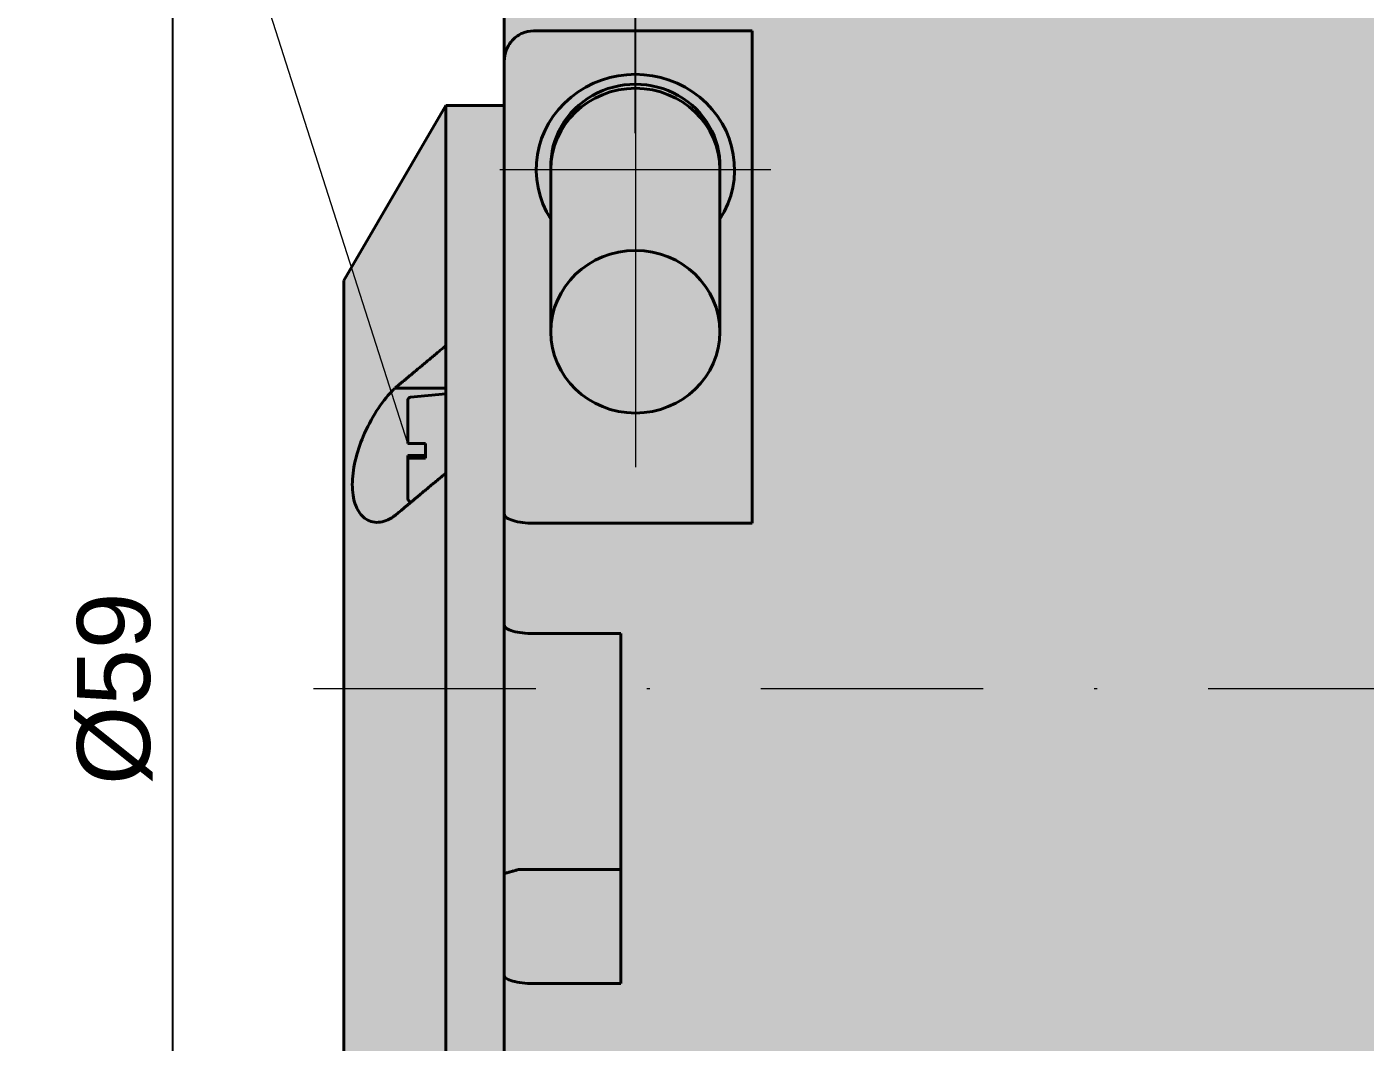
# Model space of a CAD drawing. Header units: millimetres. Extents: x -87 to 211, y 475 to 609.
# Drawn here: x 4.09 to 49.99, y 538.82 to 573.63 of the extents above; entities that cross this region are included whole.
import ezdxf

# ---------------------------------------------------------------- set-up
doc = ezdxf.new("R2010")
doc.units = ezdxf.units.MM
doc.linetypes.add('ACAD_ISO04W100', pattern=[30, 24, -3, 0, -3])
doc.linetypes.add('DASHDOTX2', pattern=[50.8, 25.4, -12.7, 0, -12.7])
for name, color, linetype, lineweight in [('asys', 7, 'ACAD_ISO04W100', 20), ('konturas', 7, 'Continuous', 40), ('matmenys', 7, 'Continuous', 20)]:
    doc.layers.add(name, color=color, linetype=linetype, lineweight=lineweight)
doc.styles.get("Standard").update_dxf_attribs({"font": 'arial.ttf', "height": 2.5})
doc.dimstyles.new('ISO-25', dxfattribs={"dimtxt": 3.5, "dimasz": 4, "dimexe": 1.25, "dimexo": 0, "dimtad": 1, "dimlfac": 0.25, "dimdsep": 46, "dimtxsty": 'Standard', "dimcen": 2.5, "dimadec": 0, "dimazin": 0, "dimtfac": 1, "dimtmove": 0, "dimatfit": 2, "dimfxl": 1.25, "dimarcsym": 0})

# ---------------------------------------------------------------- blocks, each defined once
blk = doc.blocks.new('*D153')
at = {"layer": 'Defpoints', "color": 0, "transparency": 16777216}
for p in [(21.46172257788345, 580.4378764906636), (9.083637341238461, 521.43787649066), (21.46172257788344, 521.43787649066)]:
    blk.add_point(p, dxfattribs=at)
at = {"layer": 'matmenys', "color": 0, "lineweight": -2, "transparency": 16777216}
for p, q in [((21.46172257788345, 580.4378764906636), (7.833637341238474, 580.4378764906636)), ((9.083637341238473, 577.9378764906636), (9.083637341238461, 523.93787649066)), ((21.46172257788344, 521.43787649066), (7.833637341238461, 521.43787649066))]:
    blk.add_line(p, q, dxfattribs=at)
at = {"layer": 'matmenys', "color": 0, "transparency": 16777216}
for points in [[(8.666970674571807, 577.9378764906636), (9.50030400790514, 577.9378764906636), (9.083637341238475, 580.4378764906636)], [(8.666970674571795, 523.93787649066), (9.500304007905127, 523.93787649066), (9.083637341238461, 521.43787649066)]]:
    blk.add_solid(points, dxfattribs=at)
at = {"layer": 'matmenys', "color": 0, "transparency": 16777216, "insert": (7.112286727322964, 550.9378764906618), "char_height": 2.5, "attachment_point": 5, "rotation": 90}
blk.add_mtext('%%C59', dxfattribs=at)
blk = doc.blocks.new('*D154')
at = {"layer": 'Defpoints', "color": 0, "transparency": 16777216}
for p in [(20.46172257788344, 584.2084827657548), (20.46172257788344, 579.4378764906643), (24.96172257787924, 569.985258265397)]:
    blk.add_point(p, dxfattribs=at)
at = {"layer": 'matmenys', "color": 0, "lineweight": -2, "transparency": 16777216}
for p, q in [((20.46172257788344, 579.4378764906643), (20.46172257788344, 585.4584827657548)), ((24.96172257787924, 569.985258265397), (24.96172257787924, 585.4584827657548)), ((17.96172257788344, 584.2084827657548), (9.540849453736099, 584.2084827657548)), ((24.96172257787924, 584.2084827657548), (20.46172257788344, 584.2084827657548)), ((27.46172257787924, 584.2084827657548), (29.96172257787924, 584.2084827657548))]:
    blk.add_line(p, q, dxfattribs=at)
at = {"layer": 'matmenys', "color": 0, "transparency": 16777216}
for points in [[(17.96172257788344, 584.6251494324214), (17.96172257788344, 583.7918160990881), (20.46172257788344, 584.2084827657548)], [(27.46172257787924, 584.6251494324214), (27.46172257787924, 583.7918160990881), (24.96172257787924, 584.2084827657548)]]:
    blk.add_solid(points, dxfattribs=at)
at = {"layer": 'matmenys', "color": 0, "transparency": 16777216, "insert": (12.50128601580977, 586.1047992732582), "char_height": 2.5, "attachment_point": 5}
blk.add_mtext('4.5', dxfattribs=at)

msp = doc.modelspace()

# ---------------------------------------------------------------- hatches: boundary and pattern name
at = {"layer": 'matmenys', "true_color": 0xd9dada}
h = msp.add_hatch(color=254, dxfattribs=at)
h.dxf.hatch_style = 1
edge = h.paths.add_edge_path()
edge.add_line((64.71172257788209, 580.4378764906626), (63.8117225778859, 580.4378764906626))
edge.add_spline(control_points=[(63.81172257780519, 580.4378764906572), (63.81172020107288, 580.4378763264986), (63.75663644476384, 580.4340717503708), (63.63524546889892, 580.4266354837039), (63.62374061590736, 580.4259369760152), (63.61172257788208, 580.4252147604491)], knot_values=[0.9337970345819513, 0.9337970345819513, 0.9337970345819513, 0.9337970345819513, 1.01191355190734, 1.01191355190734, 1.019666697663614, 1.019666697663614, 1.019666697663614, 1.019666697663614], degree=3, periodic=0)
edge.add_line((63.61172257788215, 580.4252147604491), (63.61172257788215, 580.4252131881535))
edge.add_line((63.61172257788215, 580.4252131881535), (63.55553545557295, 580.4218327231804))
edge.add_spline(control_points=[(63.53221437664234, 580.4205380773967), (63.43381144811655, 580.4148727800365), (63.31313313361685, 580.4083736321111), (62.99360880870168, 580.3934823189945), (62.75835012513679, 580.3843052649408), (62.24659357800095, 580.3714503978913), (61.9701037630079, 580.3679432419515), (61.71172257788157, 580.3679432419515), (61.45334139275525, 580.3679432419515), (61.17685157776225, 580.3714503978914), (60.66509503062653, 580.384305264941), (60.42983634706172, 580.3934823189946), (60.07213626496176, 580.4101527991712), (59.9207944251304, 580.4186601642887), (59.81172257788221, 580.4252147604493)], knot_values=[1.035449217223696, 1.035449217223696, 1.035449217223696, 1.035449217223696, 1.090031754575903, 1.090031754575903, 1.167546110113803, 1.167546110113803, 1.245060465651703, 1.245060465651703, 1.245060465651703, 1.322574821189602, 1.322574821189602, 1.400089176727503, 1.400089176727503, 1.470454233639692, 1.470454233639692, 1.470454233639692, 1.470454233639692], degree=3, periodic=0)
edge.add_spline(control_points=[(59.81172257788221, 580.4252147604493), (59.79970453985679, 580.4259369760154), (59.7881996868651, 580.426635483704), (59.6668063284888, 580.4340718963207), (59.61172257788218, 580.4378764906627), (59.61172257788223, 580.4378764906627)], knot_values=[1.470454233639692, 1.470454233639692, 1.470454233639692, 1.470454233639692, 1.478207379396065, 1.478207379396065, 1.556325582064628, 1.556325582064628, 1.556325582064628, 1.556325582064628], degree=3, periodic=0)
edge.add_line((59.60863050358618, 580.4378764906627), (21.46172257788347, 580.4378764906636))
edge.add_arc((21.46172257788346, 579.4378764906635), 1.000000000000085, 89.99999999999919, 179.9999999999544)
edge.add_line((20.46172257788337, 579.4378764906643), (20.46172257787786, 572.4923731662714))
edge.add_spline(control_points=[(20.46172257787781, 572.4340426324864), (20.46172257787779, 572.5685842104367), (20.49226310612531, 572.7273463343886), (20.59194867932055, 572.9715722323386), (20.67634697635103, 573.1017313301633), (20.85402569220156, 573.2821453164768), (20.97653090754848, 573.3663166982833), (21.20134914862183, 573.4605570296023), (21.34194509368919, 573.4892455769036), (21.46172257787769, 573.4892455769036)], knot_values=[0.4676334190874881, 0.4676334190874881, 0.4676334190874881, 0.4676334190874881, 0.5096518165629713, 0.5096518165629713, 0.5495603561218962, 0.5495603561218962, 0.5872147073122241, 0.5872147073122241, 0.6231479525687809, 0.6231479525687809, 0.6231479525687809, 0.6231479525687809], degree=3, periodic=0)
edge.add_line((21.46172257787968, 573.4892455769036), (28.96172257787748, 573.4892455769034))
edge.add_line((28.96172257787748, 573.4892455769034), (28.96172257787427, 556.614830807413))
edge.add_line((28.96172257787427, 556.614830807413), (21.4617225778743, 556.6148308074132))
edge.add_spline(control_points=[(21.46172257787447, 556.6148308074132), (21.34302965312648, 556.6148308074132), (21.20382613440211, 556.6232119534283), (20.97997342313256, 556.6507878607636), (20.85769654536948, 556.67559873439), (20.67907499525123, 556.7289606843555), (20.59406213534467, 556.7677081629739), (20.49276209505679, 556.840727219647), (20.46172257787481, 556.8884814921453), (20.46172257787484, 556.9289210259938)], knot_values=[0.6331976027834232, 0.6331976027834232, 0.6331976027834232, 0.6331976027834232, 0.6688054802078245, 0.6688054802078245, 0.7066527569242096, 0.7066527569242096, 0.7474712279897028, 0.7474712279897028, 0.791116125602576, 0.791116125602576, 0.791116125602576, 0.791116125602576], degree=3, periodic=0)
edge.add_line((20.46172257787484, 556.890571302848), (20.46172257787462, 553.1253832084374))
edge.add_spline(control_points=[(20.46172257787461, 553.1253832084375), (20.46172257787457, 553.0880227939134), (20.49172343128696, 553.0439727137224), (20.58968038301241, 552.9757620048854), (20.6733997860694, 552.9392458763203), (20.85005426097634, 552.8882681764574), (20.97278710379713, 552.8644000953473), (21.19865417462046, 552.8374606454472), (21.3407641460215, 552.8292461888102), (21.46172257787424, 552.8292461888102)], knot_values=[0.4596811301961716, 0.4596811301961716, 0.4596811301961716, 0.4596811301961716, 0.5000028478695107, 0.5000028478695107, 0.5389471888096641, 0.5389471888096641, 0.5763941518650039, 0.5763941518650039, 0.6126816814208345, 0.6126816814208345, 0.6126816814208345, 0.6126816814208345], degree=3, periodic=0)
edge.add_line((21.46172257786814, 552.8292461888102), (24.46172257787419, 552.8292461888101))
edge.add_line((24.46172257787419, 552.8292461888101), (24.46172257787423, 550.9378764906614))
edge.add_line((24.46172257787423, 550.9378764906614), (59.61172257787297, 550.9378764906609))
edge.add_spline(control_points=[(59.61172257787302, 550.937876490662), (59.61172257787302, 551.1982704995572), (59.66680632847974, 551.4748438373921), (59.88767233666999, 551.9801418909464), (60.05338246530201, 552.2089037401681), (60.42983634705303, 552.5654179300318), (60.66509503061789, 552.7177638451353), (61.17685157775367, 552.9190108359076), (61.45334139274669, 552.9679432419508), (61.97010376299934, 552.9679432419508), (62.24659357799237, 552.9190108359074), (62.75835012512812, 552.7177638451353), (62.99360880869298, 552.5654179300318), (63.37006269044397, 552.2089037401681), (63.53577281907599, 551.9801418909464), (63.75663882726619, 551.474843837392), (63.8117225778729, 551.1982704995571), (63.8117225778729, 550.9378764906619)], knot_values=[0.3112651164129259, 0.3112651164129259, 0.3112651164129259, 0.3112651164129259, 0.3893833190814888, 0.3893833190814888, 0.4675015217500517, 0.4675015217500517, 0.5450158772879518, 0.5450158772879518, 0.6225302328258517, 0.6225302328258517, 0.7000445883637518, 0.7000445883637518, 0.7775589439016518, 0.7775589439016518, 0.8556771465702147, 0.8556771465702147, 0.9337953492387776, 0.9337953492387776, 0.9337953492387776, 0.9337953492387776], degree=3, periodic=0)
edge.add_line((63.81172257787296, 550.9378764906609), (64.71172257788156, 550.9378764906608))
edge.add_line((64.71172257788156, 550.9378764906608), (64.71172257788209, 580.4378764906626))
h = msp.add_hatch(color=254, dxfattribs=at)
h.dxf.hatch_style = 1
edge = h.paths.add_edge_path()
edge.add_line((28.96172257787748, 573.4892455769034), (21.46172257787968, 573.4892455769036))
edge.add_spline(control_points=[(21.46172257787769, 573.4892455769036), (21.34194509368919, 573.4892455769036), (21.20134914862183, 573.4605570296023), (20.97653090754848, 573.3663166982833), (20.85402569220156, 573.2821453164768), (20.67634697635103, 573.1017313301633), (20.59194867932055, 572.9715722323386), (20.49226310612531, 572.7273463343886), (20.46172257787779, 572.5685842104367), (20.46172257787781, 572.4340426324864)], knot_values=[0.467633419087488, 0.467633419087488, 0.467633419087488, 0.467633419087488, 0.5035666643440447, 0.5035666643440447, 0.5412210155343726, 0.5412210155343726, 0.5811295550932976, 0.5811295550932976, 0.6231479525687809, 0.6231479525687809, 0.6231479525687809, 0.6231479525687809], degree=3, periodic=0)
edge.add_line((20.46172257787779, 572.434042632486), (20.46172257787805, 568.7352582653971))
edge.add_line((20.46172257787805, 568.7352582653971), (21.56172257787803, 568.7352582653971))
edge.add_ellipse((24.96172257787792, 568.7352582653971), major_axis=(3.399999999999892, -3.733680031814401e-12), ratio=0.9605904986891489, start_angle=360.0000000000635, end_angle=540.0000000000655, ccw=False)
edge.add_line((28.36172257787781, 568.735258265397), (28.96172257787658, 568.735258265397))
edge.add_line((28.96172257787658, 568.735258265397), (28.96172257787748, 573.4892455769034))
edge = h.paths.add_edge_path()
edge.add_ellipse((24.9617225778721, 563.1759096046878), major_axis=(-2.900000000000205, 5.458990938813873e-14), ratio=0.9605904986890508, start_angle=0, end_angle=89.99999999994282, ccw=False)
edge.add_line((22.06172257787189, 563.1759096046878), (22.06172257787593, 567.0303792566613))
edge.add_ellipse((24.96172257787792, 568.7352582653971), major_axis=(3.399999999999892, -3.733680031814401e-12), ratio=0.9605904986891489, start_angle=540.0000000000655, end_angle=571.466976293365, ccw=False)
edge.add_line((21.56172257787803, 568.7352582653971), (20.46172257787805, 568.7352582653971))
edge.add_line((20.46172257787805, 568.7352582653971), (20.46172257787828, 565.3731915199852))
edge.add_line((20.46172257787828, 565.3731915199852), (20.46172257787717, 559.1804018613624))
edge.add_line((20.46172257787717, 559.1804018613624), (20.46172257787484, 556.9289210259938))
edge.add_spline(control_points=[(20.46172257787484, 556.9289210259938), (20.46172257787481, 556.8884814921453), (20.49276209505679, 556.840727219647), (20.59406213534467, 556.7677081629739), (20.67907499525123, 556.7289606843555), (20.85769654536948, 556.67559873439), (20.97997342313256, 556.6507878607636), (21.20382613440211, 556.6232119534283), (21.34302965312648, 556.6148308074132), (21.46172257787447, 556.6148308074132)], knot_values=[0.6331976027834232, 0.6331976027834232, 0.6331976027834232, 0.6331976027834232, 0.6768425003962965, 0.6768425003962965, 0.7176609714617896, 0.7176609714617896, 0.7555082481781747, 0.7555082481781747, 0.791116125602576, 0.791116125602576, 0.791116125602576, 0.791116125602576], degree=3, periodic=0)
edge.add_line((21.46172257787465, 556.6148308074132), (28.96172257787427, 556.614830807413))
edge.add_line((28.96172257787427, 556.614830807413), (28.96172257787658, 568.735258265397))
edge.add_line((28.96172257787658, 568.735258265397), (28.36172257787781, 568.735258265397))
edge.add_ellipse((24.96172257787792, 568.7352582653971), major_axis=(3.399999999999892, -3.733680031814401e-12), ratio=0.9605904986891489, start_angle=328.5330237068431, end_angle=360.0000000000635, ccw=False)
edge.add_line((27.86172257787634, 567.0303792566544), (27.8617225778723, 563.1759096046851))
edge.add_ellipse((24.9617225778721, 563.1759096046878), major_axis=(-2.900000000000205, 5.458990938813873e-14), ratio=0.9605904986890508, start_angle=89.99999999994282, end_angle=179.999999999945, ccw=False)
at = {"layer": 'matmenys', "true_color": 0xebecec}
h = msp.add_hatch(color=7, dxfattribs=at)
h.dxf.hatch_style = 1
edge = h.paths.add_edge_path()
edge.add_ellipse((24.96172257787792, 568.7352582653971), major_axis=(3.399999999999892, -3.733680031814401e-12), ratio=0.9605904986891489, start_angle=360.0000000000635, end_angle=540.0000000000656)
edge.add_line((21.56172257787803, 568.7352582653971), (22.06172257787771, 568.7352582653971))
edge.add_ellipse((24.96172257787792, 568.735258265397), major_axis=(-2.900000000000205, 6.738754565470767e-14), ratio=0.9605904986890508, start_angle=358.57056198339023, end_angle=359.99999999998965, ccw=False)
edge.add_ellipse((24.96172257787792, 568.735258265397), major_axis=(-2.900000000000205, 6.738754565470767e-14), ratio=0.9605904986890508, start_angle=335.0474407333635, end_angle=358.5705619833902)
edge.add_ellipse((24.96172257787806, 568.8742419819148), major_axis=(-2.899999999999911, 3.186522226639178e-12), ratio=0.9605904986891486, start_angle=178.5705619899857, end_angle=361.42943801113006, ccw=False)
edge.add_ellipse((24.96172257787792, 568.735258265397), major_axis=(-2.900000000000205, 6.738754565470767e-14), ratio=0.9605904986890508, start_angle=179.9999999999897, end_angle=181.4294380164926, ccw=False)
edge.add_line((27.86172257787812, 568.735258265397), (28.36172257787781, 568.735258265397))
edge = h.paths.add_edge_path()
edge.add_ellipse((24.96172257787792, 568.7352582653971), major_axis=(3.399999999999892, -3.733680031814401e-12), ratio=0.9605904986891489, start_angle=328.5330237068432, end_angle=360.0000000000635)
edge.add_line((28.36172257787781, 568.735258265397), (27.86172257787813, 568.735258265397))
edge.add_line((27.86172257787813, 568.735258265397), (27.86172257787634, 567.0303792566546))
edge = h.paths.add_edge_path()
edge.add_line((22.06172257787772, 568.7352582653971), (21.56172257787803, 568.7352582653971))
edge.add_ellipse((24.96172257787792, 568.7352582653971), major_axis=(3.399999999999892, -3.733680031814401e-12), ratio=0.9605904986891489, start_angle=540.0000000000656, end_angle=571.466976293365)
edge.add_line((22.06172257787593, 567.0303792566611), (22.06172257787772, 568.7352582653971))
edge = h.paths.add_edge_path(flags=17)
edge.add_ellipse((24.96172257787806, 568.8742419819148), major_axis=(-2.899999999999911, 3.186522226639178e-12), ratio=0.9605904986891486, start_angle=178.5705619899857, end_angle=361.42943801113006, ccw=False)
edge.add_spline(control_points=[(22.2983372775503, 569.9763599941155), (22.30934089588396, 569.9541186119384), (22.32070624660582, 569.9321503563078), (22.33241610924918, 569.9104603591097)], knot_values=[0.5811425168813911, 0.5811425168813911, 0.5811425168813911, 0.5811425168813911, 0.589408695356567, 0.589408695356567, 0.589408695356567, 0.589408695356567], degree=3, periodic=0)
edge.add_ellipse((24.96172257787792, 568.735258265397), major_axis=(-2.900000000000205, 6.738754565470767e-14), ratio=0.9605904986890508, start_angle=204.952559266528, end_angle=335.0474407333636, ccw=False)
edge.add_spline(control_points=[(27.59102904650904, 569.910460359105), (27.60273890915335, 569.9321503563044), (27.61410425987606, 569.9541186119367), (27.62510787821054, 569.9763599941153)], knot_values=[1.270682495678179, 1.270682495678179, 1.270682495678179, 1.270682495678179, 1.278948674153984, 1.278948674153984, 1.278948674153984, 1.278948674153984], degree=3, periodic=0)
h = msp.add_hatch(color=7, dxfattribs=at)
h.dxf.hatch_style = 1
edge = h.paths.add_edge_path()
edge.add_line((24.96172257787793, 568.7352582653971), (22.06172257787772, 568.7352582653971))
edge.add_line((22.06172257787772, 568.7352582653971), (22.06172257787189, 563.1759096046906))
edge.add_ellipse((24.9617225778721, 563.1759096046878), major_axis=(-2.900000000000205, 5.458990938813873e-14), ratio=0.9605904986890508, start_angle=269.9999999999434, end_angle=359.999999999945, ccw=False)
edge.add_line((24.96172257787501, 565.9616220508863), (24.96172257787793, 568.7352582653971))
edge = h.paths.add_edge_path()
edge.add_line((27.86172257787813, 568.735258265397), (24.96172257787793, 568.7352582653971))
edge.add_line((24.96172257787793, 568.7352582653971), (24.96172257787501, 565.9616220508863))
edge.add_ellipse((24.9617225778721, 563.1759096046878), major_axis=(-2.900000000000205, 5.458990938813873e-14), ratio=0.9605904986890508, start_angle=179.999999999945, end_angle=269.9999999999434, ccw=False)
edge.add_line((27.86172257787252, 563.3847187933275), (27.86172257787813, 568.735258265397))
edge = h.paths.add_edge_path()
edge.add_ellipse((24.96172257787792, 568.735258265397), major_axis=(-2.900000000000205, 6.738754565470767e-14), ratio=0.9605904986890508, start_angle=204.952559266528, end_angle=335.0474407333635)
edge.add_ellipse((24.96172257787792, 568.735258265397), major_axis=(-2.900000000000205, 6.738754565470767e-14), ratio=0.9605904986890508, start_angle=335.0474407333635, end_angle=358.5705619833902)
edge.add_ellipse((24.96172257787792, 568.735258265397), major_axis=(-2.900000000000205, 6.738754565470767e-14), ratio=0.9605904986890508, start_angle=358.5705619833902, end_angle=359.9999999999897)
edge.add_line((22.06172257787771, 568.7352582653971), (24.96172257787793, 568.7352582653971))
edge.add_line((24.96172257787793, 568.7352582653971), (27.86172257787812, 568.735258265397))
edge.add_ellipse((24.96172257787792, 568.735258265397), major_axis=(-2.900000000000205, 6.738754565470767e-14), ratio=0.9605904986890508, start_angle=179.9999999999897, end_angle=181.4294380164927)
edge.add_ellipse((24.96172257787792, 568.735258265397), major_axis=(-2.900000000000205, 6.738754565470767e-14), ratio=0.9605904986890508, start_angle=181.4294380164927, end_angle=204.952559266528)
edge = h.paths.add_edge_path()
edge.add_ellipse((24.9617225778721, 563.1759096046878), major_axis=(-2.900000000000205, 5.458990938813873e-14), ratio=0.9605904986890508, start_angle=269.9999999999434, end_angle=359.999999999945)
edge.add_ellipse((24.9617225778721, 563.1759096046878), major_axis=(-2.900000000000205, 5.458990938813873e-14), ratio=0.9605904986890508, start_angle=0, end_angle=89.99999999994284)
edge.add_line((24.96172257786915, 560.3901971584894), (24.96172257787501, 565.9616220508863))
edge = h.paths.add_edge_path()
edge.add_ellipse((24.9617225778721, 563.1759096046878), major_axis=(-2.900000000000205, 5.458990938813873e-14), ratio=0.9605904986890508, start_angle=179.999999999945, end_angle=269.9999999999434)
edge.add_line((24.96172257787501, 565.9616220508863), (24.96172257786915, 560.3901971584894))
edge.add_ellipse((24.9617225778721, 563.1759096046878), major_axis=(-2.900000000000205, 5.458990938813873e-14), ratio=0.9605904986890508, start_angle=89.99999999994284, end_angle=179.999999999945)
at = {"layer": 'matmenys', "true_color": 0xd9dada}
h = msp.add_hatch(color=254, dxfattribs=at)
h.dxf.hatch_style = 1
h.paths.add_polyline_path([(20.46172257787489, 541.1141542129907), (20.46172257787737, 543.4852134173829), (20.46172257787717, 550.9378764906616), (18.46172257787897, 550.9378764906616), (18.46172257788261, 530.9378764906633), (20.46172257787901, 530.9378764906633)])
h.paths.add_polyline_path([(18.46172257787897, 550.9378764906616), (14.96172257788302, 550.9378764906617), (14.96172257788277, 536.9378764906629), (18.46172257788261, 530.9378764906633)])
edge = h.paths.add_edge_path()
edge.add_spline(control_points=[(18.46172257787762, 558.3327636424332), (17.83913817494006, 557.8135471471551), (17.28063381387177, 557.3468941463369)], knot_values=[0, 0, 0, 0.2087268948235429, 0.2087268948235429, 0.2087268948235429], weights=[1, 1.004861607890034, 1.006825945172686], degree=2, periodic=0)
edge.add_spline(control_points=[(17.28063381387177, 557.3468941463369), (17.09912436862083, 557.1952356576884), (16.92391320115316, 557.0487366089391)], knot_values=[0.2087268948235429, 0.2087268948235429, 0.2087268948235429, 0.276737276962176, 0.276737276962176, 0.276737276962176], weights=[1.006825945172686, 1.007465993640591, 1.007798444704288], degree=2, periodic=0)
edge.add_spline(control_points=[(16.92391320115316, 557.0487366089391), (16.81625027011737, 556.9455705532392), (16.70803690548991, 556.8626633552062), (16.43595445493315, 556.7000452154092), (16.25446577698604, 556.6409204332729), (15.91366106242212, 556.6463940908066), (15.7544912827054, 556.7110539843308), (15.52028809756287, 556.924327428916), (15.42177881659052, 557.0719556577001), (15.28803609716746, 557.4551413655813), (15.25338924454603, 557.6911322216769), (15.25338924454611, 558.1825553224693), (15.28803609716763, 558.4671791981962), (15.42177881659087, 559.041416129635), (15.52028809756331, 559.3310909013126), (15.75449128270597, 559.8895704945066), (15.91366106242276, 560.1932586547537), (16.25446577698676, 560.7270417461685), (16.43595445493392, 560.957236149386), (16.60390608167938, 561.1317808503803)], knot_values=[-0.798656512976379, -0.798656512976379, -0.798656512976379, -0.798656512976379, -0.7366580142317494, -0.7366580142317494, -0.6366612184817895, -0.6366612184817895, -0.5366644227318296, -0.5366644227318296, -0.4524967149238521, -0.4524967149238521, -0.3683290071158747, -0.3683290071158747, -0.2841612993078972, -0.2841612993078972, -0.1999935914999198, -0.1999935914999198, -0.0999967957499599, -0.0999967957499599, 0, 0, 0, 0], degree=3, periodic=0)
edge.add_spline(control_points=[(16.60390608167938, 561.1317808503803), (16.63943385748908, 561.1687032971936), (16.67543415678301, 561.2043436637197), (16.71172257787912, 561.2383879287971)], knot_values=[0, 0, 0, 0, 0.02115289866455191, 0.02115289866455191, 0.02115289866455191, 0.02115289866455191], degree=3, periodic=0)
edge.add_spline(control_points=[(16.71172257787912, 561.2383879287971), (17.51445520706758, 561.9098813291012), (18.46172257787842, 562.6998735647612)], knot_values=[0.3820987599205281, 0.3820987599205281, 0.3820987599205281, 0.7004857027515154, 0.7004857027515154, 0.7004857027515154], weights=[1.008090271812973, 1.007415778760365, 1], degree=2, periodic=0)
edge.add_line((18.46172257787842, 562.6998735647612), (18.46172257788332, 570.9378764906604))
edge.add_line((18.46172257788332, 570.9378764906604), (14.96172257788326, 564.937876490661))
edge.add_line((14.96172257788326, 564.937876490661), (14.96172257788302, 550.9378764906617))
edge.add_line((14.96172257788302, 550.9378764906617), (18.46172257787897, 550.9378764906616))
edge.add_line((18.46172257787897, 550.9378764906616), (18.46172257787762, 558.3327636424332))
h.paths.add_polyline_path([(20.46172257787484, 556.9289210259938), (20.46172257787714, 559.1804018613625), (20.46172257787828, 565.3731915199852), (20.4617225778779, 570.9378764906603), (18.46172257788332, 570.9378764906604), (18.46172257787842, 562.6998735647612), (18.46172257787762, 558.3327636424332), (18.46172257787897, 550.9378764906616), (20.46172257787716, 550.9378764906616), (20.46172257787711, 553.1253832084363)])
h = msp.add_hatch(color=254, dxfattribs=at)
h.dxf.hatch_style = 1
edge = h.paths.add_edge_path()
edge.add_spline(control_points=[(17.16172257787895, 558.9367418664336), (17.16172257787895, 558.9370628928615), (17.16461473957871, 558.9374408786263), (17.17406967451913, 558.9380330604749), (17.18228068761994, 558.9383525412541), (17.19973269398297, 558.9388058496019), (17.21205984022154, 558.939019920319), (17.2322843816761, 558.9392371726059), (17.24292267096382, 558.9393071914262), (17.25300700360421, 558.9393301003821)], knot_values=[0.04467984219837343, 0.04467984219837343, 0.04467984219837343, 0.04467984219837343, 0.04842536832715774, 0.04842536832715774, 0.05214861238392689, 0.05214861238392689, 0.05586741393608479, 0.05586741393608479, 0.05872416422901791, 0.05872416422901791, 0.05872416422901791, 0.05872416422901791], degree=3, periodic=0)
edge.add_line((17.25300700360421, 558.9393301003821), (17.76172257787791, 558.9404854918187))
edge.add_line((17.76172257787791, 558.9404854918187), (17.76172257787788, 559.3466390459173))
edge.add_line((17.76172257787788, 559.3466390459173), (17.25300700360314, 559.3477944373539))
edge.add_spline(control_points=[(17.25300700360314, 559.3477944373539), (17.24292267096277, 559.3478173463097), (17.23228438167504, 559.3478873651301), (17.21205984022049, 559.348104617417), (17.19973269398191, 559.3483186881342), (17.18228068761888, 559.3487719964819), (17.17406967451809, 559.349091477261), (17.1646147395777, 559.3496836591098), (17.16172257787792, 559.3500616448745), (17.16172257787792, 559.3503826713023)], knot_values=[0.04467984219837343, 0.04467984219837343, 0.04467984219837343, 0.04467984219837343, 0.04753659249130655, 0.04753659249130655, 0.05125539404346446, 0.05125539404346446, 0.0549786381002336, 0.0549786381002336, 0.05872416422901792, 0.05872416422901792, 0.05872416422901792, 0.05872416422901792], degree=3, periodic=0)
edge.add_line((17.16172257787795, 559.3498641958511), (17.1617225778784, 560.8381938888825))
edge.add_arc((17.26172257787843, 560.8381938888825), 0.1000000000000288, 95.00000000000199, 180, ccw=False)
edge.add_line((17.25300700360366, 560.9378133586918), (18.46172257787812, 561.0435622688681))
edge.add_line((18.46172257787812, 561.0435622688681), (18.46172257787815, 561.238387928797))
edge.add_line((18.46172257787815, 561.238387928797), (16.71172257787912, 561.2383879287971))
edge.add_spline(control_points=[(16.71172257787912, 561.2383879287971), (16.67543415678301, 561.2043436637197), (16.63943385748908, 561.1687032971936), (16.60390608167938, 561.1317808503803)], knot_values=[0, 0, 0, 0, 0.02115289866455191, 0.02115289866455191, 0.02115289866455191, 0.02115289866455191], degree=3, periodic=0)
edge.add_spline(control_points=[(16.60390608167938, 561.1317808503803), (16.43595445493392, 560.957236149386), (16.25446577698676, 560.7270417461685), (15.91366106242276, 560.1932586547537), (15.75449128270597, 559.8895704945066), (15.52028809756331, 559.3310909013126), (15.42177881659087, 559.041416129635), (15.28803609716763, 558.4671791981962), (15.25338924454611, 558.1825553224693), (15.25338924454603, 557.6911322216769), (15.28803609716746, 557.4551413655813), (15.42177881659052, 557.0719556577001), (15.52028809756287, 556.924327428916), (15.7544912827054, 556.7110539843308), (15.91366106242212, 556.6463940908066), (16.25446577698604, 556.6409204332729), (16.43595445493315, 556.7000452154092), (16.70803690548991, 556.8626633552062), (16.81625027011737, 556.9455705532392), (16.92391320115316, 557.0487366089391)], knot_values=[-0.798656512976379, -0.798656512976379, -0.798656512976379, -0.798656512976379, -0.6986597172264191, -0.6986597172264191, -0.5986629214764592, -0.5986629214764592, -0.5144952136684817, -0.5144952136684817, -0.4303275058605043, -0.4303275058605043, -0.3461597980525268, -0.3461597980525268, -0.2619920902445494, -0.2619920902445494, -0.1619952944945895, -0.1619952944945895, -0.06199849874462959, -0.06199849874462959, 0, 0, 0, 0], degree=3, periodic=0)
edge.add_spline(control_points=[(16.92391320115316, 557.0487366089391), (17.09912436862083, 557.1952356576884), (17.28063381387177, 557.3468941463369)], knot_values=[0.2087268948235429, 0.2087268948235429, 0.2087268948235429, 0.276737276962176, 0.276737276962176, 0.276737276962176], weights=[1.007798444704288, 1.007465993640591, 1.006825945172686], degree=2, periodic=0)
edge.add_line((17.28063381387128, 557.3468941463365), (17.25300700360409, 557.3493111790442))
edge.add_arc((17.2617225778785, 557.4489306488534), 0.1000000000000288, 180.0000000000651, 265.00000000020475, ccw=False)
edge.add_line((17.16172257787847, 557.4489306488533), (17.16172257787797, 558.8505479855289))
edge.add_line((17.16172257787797, 558.8505479855289), (17.16172257787895, 558.937260341885))
edge = h.paths.add_edge_path()
edge.add_spline(control_points=[(18.46172257787842, 562.6998735647612), (17.51445520706758, 561.9098813291012), (16.71172257787912, 561.2383879287971)], knot_values=[0.3820987599205281, 0.3820987599205281, 0.3820987599205281, 0.7004857027515154, 0.7004857027515154, 0.7004857027515154], weights=[1, 1.007415778760365, 1.008090271812973], degree=2, periodic=0)
edge.add_line((16.71172257787912, 561.2383879287971), (18.46172257787815, 561.238387928797))
edge.add_line((18.46172257787815, 561.238387928797), (18.46172257787842, 562.6998735647612))
edge = h.paths.add_edge_path(flags=17)
edge.add_line((18.46172257787812, 561.0435622688681), (17.25300700360366, 560.9378133586918))
edge.add_arc((17.26172257787843, 560.8381938888825), 0.1000000000000288, 95.00000000000205, 180)
edge.add_line((17.1617225778784, 560.8381938888825), (17.16172257787795, 559.3503826713023))
edge.add_spline(control_points=[(17.16172257787792, 559.3503826713023), (17.16172257787792, 559.3500616448745), (17.1646147395777, 559.3496836591098), (17.17406967451809, 559.349091477261), (17.18228068761888, 559.3487719964819), (17.19973269398191, 559.3483186881342), (17.21205984022049, 559.348104617417), (17.23228438167504, 559.3478873651301), (17.24292267096277, 559.3478173463097), (17.25300700360314, 559.3477944373539)], knot_values=[0.04467984219837342, 0.04467984219837342, 0.04467984219837342, 0.04467984219837342, 0.04842536832715773, 0.04842536832715773, 0.05214861238392688, 0.05214861238392688, 0.05586741393608478, 0.05586741393608478, 0.05872416422901791, 0.05872416422901791, 0.05872416422901791, 0.05872416422901791], degree=3, periodic=0)
edge.add_line((17.25300700360312, 559.3477944373539), (17.76172257787788, 559.3466390459173))
edge.add_line((17.76172257787788, 559.3466390459173), (17.76172257787791, 558.9404854918187))
edge.add_line((17.76172257787791, 558.9404854918187), (17.76172257787792, 558.8468043601439))
edge.add_line((17.76172257787792, 558.8468043601439), (17.25300700360316, 558.8479597515804))
edge.add_spline(control_points=[(17.25300700360316, 558.8479597515804), (17.24292267096277, 558.8479826605363), (17.23228438167506, 558.8480526793567), (17.2120598402205, 558.8482699316435), (17.19973269398193, 558.8484840023607), (17.1822806876189, 558.8489373107085), (17.17406967451811, 558.8492567914876), (17.16461473957771, 558.8498489733363), (17.16172257787795, 558.8502269591011), (17.16172257787795, 558.8505479855288)], knot_values=[0.0008433554608232946, 0.0008433554608232946, 0.0008433554608232946, 0.0008433554608232946, 0.00370010575375642, 0.00370010575375642, 0.007418907305914322, 0.007418907305914322, 0.01114215136268347, 0.01114215136268347, 0.01488767749146778, 0.01488767749146778, 0.01488767749146778, 0.01488767749146778], degree=3, periodic=0)
edge.add_line((17.16172257787797, 558.8500295100774), (17.16172257787847, 557.4489306488534))
edge.add_arc((17.2617225778785, 557.4489306488534), 0.1000000000000255, 180, 265.0000000000446)
edge.add_line((17.25300700360381, 557.3493111790442), (17.28063381387123, 557.3468941463365))
edge.add_spline(control_points=[(17.28063381387177, 557.3468941463369), (17.83913817494006, 557.8135471471551), (18.46172257787762, 558.3327636424332)], knot_values=[0, 0, 0, 0.2087268948235429, 0.2087268948235429, 0.2087268948235429], weights=[1.006825945172686, 1.004861607890034, 1], degree=2, periodic=0)
edge.add_line((18.46172257787762, 558.3327636424332), (18.46172257787812, 561.0435622688681))
h = msp.add_hatch(color=254, dxfattribs=at)
h.dxf.hatch_style = 1
edge = h.paths.add_edge_path()
edge.add_line((17.76172257787791, 558.9404854918187), (17.25300700360421, 558.9393301003821))
edge.add_spline(control_points=[(17.25300700360421, 558.9393301003821), (17.24292267096382, 558.9393071914262), (17.2322843816761, 558.9392371726059), (17.21205984022154, 558.939019920319), (17.19973269398297, 558.9388058496019), (17.18228068761994, 558.9383525412541), (17.17406967451913, 558.9380330604749), (17.16461473957871, 558.9374408786263), (17.16172257787895, 558.9370628928615), (17.16172257787895, 558.9367418664336)], knot_values=[0.04467984219837343, 0.04467984219837343, 0.04467984219837343, 0.04467984219837343, 0.04753659249130655, 0.04753659249130655, 0.05125539404346445, 0.05125539404346445, 0.0549786381002336, 0.0549786381002336, 0.05872416422901791, 0.05872416422901791, 0.05872416422901791, 0.05872416422901791], degree=3, periodic=0)
edge.add_line((17.16172257787895, 558.9367418664336), (17.16172257787797, 558.8505479855288))
edge.add_spline(control_points=[(17.16172257787795, 558.8505479855288), (17.16172257787795, 558.8502269591011), (17.16461473957771, 558.8498489733363), (17.17406967451811, 558.8492567914876), (17.1822806876189, 558.8489373107085), (17.19973269398193, 558.8484840023607), (17.2120598402205, 558.8482699316435), (17.23228438167506, 558.8480526793567), (17.24292267096277, 558.8479826605363), (17.25300700360316, 558.8479597515804)], knot_values=[0.0008433554608232932, 0.0008433554608232932, 0.0008433554608232932, 0.0008433554608232932, 0.004588881589607607, 0.004588881589607607, 0.008312125646376753, 0.008312125646376753, 0.01203092719853465, 0.01203092719853465, 0.01488767749146778, 0.01488767749146778, 0.01488767749146778, 0.01488767749146778], degree=3, periodic=0)
edge.add_line((17.25300700360316, 558.8479597515804), (17.76172257787792, 558.8468043601439))
edge.add_line((17.76172257787792, 558.8468043601439), (17.76172257787791, 558.9404854918187))
h = msp.add_hatch(color=254, dxfattribs=at)
h.dxf.hatch_style = 1
edge = h.paths.add_edge_path()
edge.add_line((24.46172257787439, 544.744217592002), (20.96172257787862, 544.7442175920021))
edge.add_spline(control_points=[(20.96172257787862, 544.7442175920021), (20.71575588503124, 544.6752704913696), (20.4617225778785, 544.604099290963)], knot_values=[0, 0, 0, 0.07099988591533596, 0.07099988591533596, 0.07099988591533596], weights=[1, 1.000128066485551, 1], degree=2, periodic=0)
edge.add_line((20.46172257787731, 544.6040992909626), (20.46172257787734, 543.4852134173833))
edge.add_line((20.46172257787734, 543.4852134173833), (20.46172257787489, 541.1141542129906))
edge.add_spline(control_points=[(20.46172257787487, 541.1141542129907), (20.46172257787484, 541.0797387832105), (20.49065626168263, 541.0392309612951), (20.5852429010944, 540.9756683255392), (20.66757592416225, 540.9413560245633), (20.8421889723943, 540.8927506246397), (20.96531287941971, 540.8698428200463), (21.19326959709016, 540.843561228719), (21.33840176361892, 540.83552317333), (21.46172257787457, 540.83552317333)], knot_values=[0.5931179601993444, 0.5931179601993444, 0.5931179601993444, 0.5931179601993444, 0.6302612644393669, 0.6302612644393669, 0.6673558742339507, 0.6673558742339507, 0.7043957227595455, 0.7043957227595455, 0.741391967036242, 0.741391967036242, 0.741391967036242, 0.741391967036242], degree=3, periodic=0)
edge.add_line((21.46172257787458, 540.83552317333), (24.46172257787448, 540.8355231733299))
edge.add_line((24.46172257787448, 540.8355231733299), (24.46172257787439, 544.744217592002))
edge = h.paths.add_edge_path()
edge.add_line((24.46172257787418, 552.8292461888101), (21.46172257786828, 552.8292461888102))
edge.add_spline(control_points=[(21.46172257787424, 552.8292461888102), (21.3407641460215, 552.8292461888102), (21.19865417462046, 552.8374606454472), (20.97278710379713, 552.8644000953473), (20.85005426097634, 552.8882681764574), (20.6733997860694, 552.9392458763203), (20.58968038301241, 552.9757620048854), (20.49172343128696, 553.0439727137224), (20.46172257787457, 553.0880227939134), (20.46172257787461, 553.1253832084375)], knot_values=[0.4596811301961716, 0.4596811301961716, 0.4596811301961716, 0.4596811301961716, 0.4959686597520022, 0.4959686597520022, 0.533415622807342, 0.533415622807342, 0.5723599637474954, 0.5723599637474954, 0.6126816814208345, 0.6126816814208345, 0.6126816814208345, 0.6126816814208345], degree=3, periodic=0)
edge.add_line((20.46172257787711, 553.0882115527834), (20.46172257787716, 550.9378764906616))
edge.add_line((20.46172257787716, 550.9378764906616), (24.46172257787423, 550.9378764906614))
edge.add_line((24.46172257787423, 550.9378764906614), (24.46172257787418, 552.8292461888101))
h = msp.add_hatch(color=254, dxfattribs=at)
h.dxf.hatch_style = 1
edge = h.paths.add_edge_path()
edge.add_line((64.71172257788156, 550.9378764906608), (63.81172257787285, 550.9378764906609))
edge.add_spline(control_points=[(63.8117225778729, 550.9378764906619), (63.8117225778729, 550.6774824817667), (63.75663882726619, 550.4009091439318), (63.53577281907596, 549.8956110903775), (63.37006269044394, 549.6668492411557), (62.99360880869293, 549.3103350512921), (62.75835012512806, 549.1579891361886), (62.24659357799231, 548.9567421454165), (61.97010376299926, 548.9078097393731), (61.71172257787296, 548.9078097393731)], knot_values=[0.9337953492387776, 0.9337953492387776, 0.9337953492387776, 0.9337953492387776, 1.011913551907341, 1.011913551907341, 1.090031754575904, 1.090031754575904, 1.167546110113804, 1.167546110113804, 1.245060465651703, 1.245060465651703, 1.245060465651703, 1.245060465651703], degree=3, periodic=0)
edge.add_spline(control_points=[(61.71172257787296, 548.9078097393731), (61.45334139274664, 548.9078097393731), (61.17685157775358, 548.9567421454165), (60.66509503061781, 549.1579891361886), (60.42983634705297, 549.3103350512921), (60.05338246530198, 549.6668492411558), (59.88767233666997, 549.8956110903775), (59.66680632847974, 550.4009091439319), (59.61172257787302, 550.6774824817668), (59.61172257787302, 550.937876490662)], knot_values=[1.245060465651703, 1.245060465651703, 1.245060465651703, 1.245060465651703, 1.322574821189603, 1.322574821189603, 1.400089176727503, 1.400089176727503, 1.478207379396066, 1.478207379396066, 1.556325582064629, 1.556325582064629, 1.556325582064629, 1.556325582064629], degree=3, periodic=0)
edge.add_line((59.61172257787308, 550.9378764906609), (24.46172257787423, 550.9378764906614))
edge.add_line((24.46172257787423, 550.9378764906614), (24.46172257787449, 540.8355231733299))
edge.add_line((24.46172257787449, 540.8355231733299), (21.46172257787457, 540.83552317333))
edge.add_spline(control_points=[(21.46172257787457, 540.83552317333), (21.33840176361892, 540.83552317333), (21.19326959709016, 540.843561228719), (20.96531287941971, 540.8698428200463), (20.8421889723943, 540.8927506246397), (20.66757592416225, 540.9413560245633), (20.5852429010944, 540.9756683255392), (20.49065626168263, 541.0392309612951), (20.46172257787484, 541.0797387832105), (20.46172257787487, 541.1141542129907)], knot_values=[0.5931179601993443, 0.5931179601993443, 0.5931179601993443, 0.5931179601993443, 0.6301142044760407, 0.6301142044760407, 0.6671540530016355, 0.6671540530016355, 0.7042486627962193, 0.7042486627962193, 0.7413919670362419, 0.7413919670362419, 0.7413919670362419, 0.7413919670362419], degree=3, periodic=0)
edge.add_line((20.46172257787491, 541.0780998188034), (20.46172257788233, 522.4378764906596))
edge.add_arc((21.46172257788241, 522.4378764906601), 1.000000000000087, 180.0000000000261, 269.9999999999988)
edge.add_line((21.46172257788239, 521.43787649066), (59.61172257788117, 521.4378764906592))
edge.add_spline(control_points=[(59.61172257788118, 521.4378764906592), (59.61172257788112, 521.4378764906592), (59.66680632848775, 521.4416810850012), (59.78819968686406, 521.4491174976179), (59.79970453985575, 521.4498160053065), (59.81172257788118, 521.4505382208725)], knot_values=[0.3112651164129259, 0.3112651164129259, 0.3112651164129259, 0.3112651164129259, 0.3893833190814888, 0.3893833190814888, 0.3971364648378655, 0.3971364648378655, 0.3971364648378655, 0.3971364648378655], degree=3, periodic=0)
edge.add_spline(control_points=[(59.81172257788118, 521.4505382208725), (59.92079442512938, 521.4570928170332), (60.07213626496071, 521.4656001821509), (60.42983634706067, 521.4822706623273), (60.66509503062548, 521.491447716381), (61.1768515777612, 521.5043025834306), (61.45334139275423, 521.5078097393704), (61.97010376300688, 521.5078097393704), (62.2465935779999, 521.5043025834306), (62.71997527945202, 521.4924116582046), (62.92258010893536, 521.4849614397058), (63.09361588857465, 521.4774827957707)], knot_values=[0.3971364648378655, 0.3971364648378655, 0.3971364648378655, 0.3971364648378655, 0.4675015217500517, 0.4675015217500517, 0.5450158772879516, 0.5450158772879516, 0.6225302328258517, 0.6225302328258517, 0.7000445883637518, 0.7000445883637518, 0.7659338794107802, 0.7659338794107802, 0.7659338794107802, 0.7659338794107802], degree=3, periodic=0)
edge.add_spline(control_points=[(63.09361588857465, 521.4774827957707), (63.12379229413249, 521.4761633140056), (63.15298599600854, 521.4748429473934), (63.25338099665331, 521.4701640754787), (63.32225541156527, 521.4666919978888), (63.38593625900825, 521.4633097817924)], knot_values=[0.7659338794107802, 0.7659338794107802, 0.7659338794107802, 0.7659338794107802, 0.7775589439016519, 0.7775589439016519, 0.8074389124012891, 0.8074389124012891, 0.8074389124012891, 0.8074389124012891], degree=3, periodic=0)
edge.add_spline(control_points=[(63.38593625900825, 521.4633097817924), (63.47221897175454, 521.4587271358068), (63.54896723349634, 521.4543094592785), (63.61172257788106, 521.4505382208724)], knot_values=[0.8074389124012891, 0.8074389124012891, 0.8074389124012891, 0.8074389124012891, 0.8479240008139447, 0.8479240008139447, 0.8479240008139447, 0.8479240008139447], degree=3, periodic=0)
edge.add_line((63.61172257788112, 521.4506877568673), (63.61172257788112, 521.4505382208724))
edge.add_spline(control_points=[(63.61172257788106, 521.4505382208724), (63.62374061590633, 521.4498160053064), (63.63524546889788, 521.4491174976177), (63.7566388272742, 521.441681085001), (63.811722577881, 521.437876490659), (63.81172257788106, 521.437876490659)], knot_values=[0.8479240008139447, 0.8479240008139447, 0.8479240008139447, 0.8479240008139447, 0.8556771465702149, 0.8556771465702149, 0.9337953492387777, 0.9337953492387777, 0.9337953492387777, 0.9337953492387777], degree=3, periodic=0)
edge.add_line((63.81481465217698, 521.437876490659), (64.71172257788103, 521.4378764906589))
edge.add_line((64.71172257788103, 521.4378764906589), (64.71172257788156, 550.9378764906608))
h = msp.add_hatch(color=254, dxfattribs=at)
h.dxf.hatch_style = 1
edge = h.paths.add_edge_path()
edge.add_line((24.46172257787423, 550.9378764906614), (20.46172257787716, 550.9378764906616))
edge.add_line((20.46172257787716, 550.9378764906616), (20.46172257787731, 544.6040992909626))
edge.add_spline(control_points=[(20.4617225778785, 544.604099290963), (20.71575588503124, 544.6752704913696), (20.96172257787862, 544.7442175920021)], knot_values=[0, 0, 0, 0.07099988591533596, 0.07099988591533596, 0.07099988591533596], weights=[1, 1.000128066485551, 1], degree=2, periodic=0)
edge.add_line((20.96172257787862, 544.7442175920021), (24.46172257787439, 544.744217592002))
edge.add_line((24.46172257787439, 544.744217592002), (24.46172257787423, 550.9378764906614))

# ---------------------------------------------------------------- linework, layer by layer
at = {"layer": 'asys'}
for p, q in [((24.96172257787924, 569.985258265397), (24.96172257786721, 558.5404452761869)), ((20.31172257787769, 568.7352582653971), (29.61172257787815, 568.735258265397))]:
    msp.add_line(p, q, dxfattribs=at)
at = {"layer": 'asys', "linetype": 'DASHDOTX2', "ltscale": 0.3}
msp.add_line((82.90302316022485, 550.9378764906606), (12.31551231814272, 550.9378764906618), dxfattribs=at)
at = {"layer": 'konturas'}
for p, q in [((20.46172257787781, 572.4340426324864), (20.46172257788344, 579.4378764906635)), ((21.46172257787769, 573.4892455769036), (28.96172257787748, 573.4892455769034)), ((28.96172257787427, 556.614830807413), (28.96172257787748, 573.4892455769034)), ((20.46172257787828, 565.3731915199852), (20.46172257787779, 572.4340426324864)), ((14.96172257788326, 564.937876490661), (18.46172257788332, 570.9378764906604)), ((18.46172257788332, 570.9378764906604), (18.46172257787842, 562.6998735647612)), ((18.46172257788332, 570.9378764906604), (20.46172257788328, 570.9378764906603)), ((22.06172257787772, 568.7352582653971), (22.06172257787189, 563.175909604688)), ((27.86172257787813, 568.735258265397), (27.8617225778723, 563.1759096046878)), ((20.46172257787717, 559.1804018613624), (20.46172257787828, 565.3731915199852)), ((14.96172257788277, 536.9378764906629), (14.96172257788326, 564.9378764906609)), ((18.46172257787842, 562.6998735647612), (18.46172257787762, 558.3327636424332)), ((16.71172257787912, 561.2383879287971), (18.46172257787916, 561.238387928797)), ((17.25300700360364, 560.9378133586918), (18.46172257787839, 561.0435622688681)), ((17.16172257787795, 559.3503826713023), (17.16172257787841, 560.8381938888825)), ((17.25300700360314, 559.3477944373539), (17.76172257787789, 559.3466390459173)), ((17.76172257787792, 558.8468043601439), (17.76172257787788, 559.3466390459173)), ((20.46172257787484, 556.9289210259938), (20.46172257787714, 559.1804018613625)), ((17.16172257787797, 558.8505479855288), (17.16172257787895, 558.9367418664336)), ((17.16172257787848, 557.4489306488534), (17.16172257787797, 558.8505479855289)), ((17.25300700360421, 558.9393301003821), (17.761722577879, 558.9404854918187)), ((17.76172257787792, 558.8468043601439), (17.25300700360316, 558.8479597515804)), ((18.46172257787762, 558.3327636424332), (18.46172257788261, 530.9378764906633)), ((17.25300700360371, 557.3493111790442), (17.28063381387182, 557.3468941463365)), ((20.46172257787461, 553.1253832084375), (20.46172257787484, 556.9289210259938)), ((28.96172257787424, 556.614830807413), (21.46172257787447, 556.6148308074132)), ((20.46172257787711, 553.1253832084363), (20.46172257787734, 543.4852134173833)), ((21.46172257787424, 552.8292461888102), (24.46172257787418, 552.8292461888101)), ((24.46172257787448, 540.8355231733299), (24.46172257787418, 552.8292461888101)), ((20.96172257787862, 544.7442175920021), (24.46172257787852, 544.744217592002)), ((20.46172257787489, 541.1141542129907), (20.46172257787737, 543.4852134173829)), ((20.46172257788244, 522.4378764906601), (20.46172257787489, 541.1141542129907)), ((24.46172257787447, 540.8355231733299), (21.46172257787455, 540.83552317333))]:
    msp.add_line(p, q, dxfattribs=at)
for centre, radius, start, end in [((17.2617225778784, 560.8381938888825), 0.1000000000000002, 94.99999999999083, 180), ((17.26172257787847, 557.4489306488534), 0.1000000000000001, 180, 265.0000000000092)]:
    msp.add_arc(centre, radius, start, end, dxfattribs=at)
for centre, major_axis, ratio, start_param, end_param in [((24.96172257787792, 568.7352582653971), (3.399999999999892, -3.733680031814401e-12), 0.9605904986891489, 5.733982965216998, 9.9739803027356), ((24.96172257787806, 568.8742419819148), (-2.899999999999911, 3.186522226639178e-12), 0.9605904986891486, 3.116644253861887, 6.308133706926965), ((24.96172257787792, 568.735258265397), (-2.900000000000205, 6.738754565470767e-14), 0.9605904986890508, 3.141592653589614, 6.283185307179406)]:
    msp.add_ellipse(centre, major_axis=major_axis, ratio=ratio, start_param=start_param, end_param=end_param, dxfattribs=at)
msp.add_ellipse((24.9617225778721, 563.1759096046878), major_axis=(-2.900000000000205, 5.458990938813873e-14), ratio=0.9605904986890508, dxfattribs=at)
for points, knots in [([(20.46172257787781, 572.4340426324864), (20.46172257787779, 572.5685842104367), (20.49226310612531, 572.7273463343886), (20.59194867932055, 572.9715722323386), (20.67634697635103, 573.1017313301633), (20.85402569220156, 573.2821453164768), (20.97653090754848, 573.3663166982833), (21.20134914862183, 573.4605570296023), (21.34194509368919, 573.4892455769036), (21.46172257787769, 573.4892455769036)], [0.4676334190874881, 0.4676334190874881, 0.4676334190874881, 0.4676334190874881, 0.5096518165629713, 0.5096518165629713, 0.5495603561218962, 0.5495603561218962, 0.5872147073122241, 0.5872147073122241, 0.6231479525687809, 0.6231479525687809, 0.6231479525687809, 0.6231479525687809]), ([(16.92391320115316, 557.0487366089391), (16.81625027011737, 556.9455705532392), (16.70803690548991, 556.8626633552062), (16.43595445493315, 556.7000452154092), (16.25446577698604, 556.6409204332729), (15.91366106242212, 556.6463940908066), (15.7544912827054, 556.7110539843308), (15.52028809756287, 556.924327428916), (15.42177881659052, 557.0719556577001), (15.28803609716746, 557.4551413655813), (15.25338924454603, 557.6911322216769), (15.25338924454611, 558.1825553224693), (15.28803609716763, 558.4671791981962), (15.42177881659087, 559.041416129635), (15.52028809756331, 559.3310909013126), (15.75449128270597, 559.8895704945066), (15.91366106242276, 560.1932586547537), (16.25446577698676, 560.7270417461685), (16.43595445493392, 560.957236149386), (16.60390608167938, 561.1317808503803), (16.63943385748908, 561.1687032971936), (16.67543415678301, 561.2043436637197), (16.71172257787912, 561.2383879287971)], [-0.798656512976379, -0.798656512976379, -0.798656512976379, -0.798656512976379, -0.7366580142317494, -0.7366580142317494, -0.6366612184817895, -0.6366612184817895, -0.5366644227318296, -0.5366644227318296, -0.4524967149238521, -0.4524967149238521, -0.3683290071158747, -0.3683290071158747, -0.2841612993078972, -0.2841612993078972, -0.1999935914999198, -0.1999935914999198, -0.0999967957499599, -0.0999967957499599, 0, 0, 0, 0.02115289866455191, 0.02115289866455191, 0.02115289866455191, 0.02115289866455191]), ([(17.16172257787792, 559.3503826713023), (17.16172257787792, 559.3500616448745), (17.1646147395777, 559.3496836591098), (17.17406967451809, 559.349091477261), (17.18228068761888, 559.3487719964819), (17.19973269398191, 559.3483186881342), (17.21205984022049, 559.348104617417), (17.23228438167504, 559.3478873651301), (17.24292267096277, 559.3478173463097), (17.25300700360314, 559.3477944373539)], [0.04467984219837342, 0.04467984219837342, 0.04467984219837342, 0.04467984219837342, 0.04842536832715773, 0.04842536832715773, 0.05214861238392688, 0.05214861238392688, 0.05586741393608478, 0.05586741393608478, 0.05872416422901791, 0.05872416422901791, 0.05872416422901791, 0.05872416422901791]), ([(17.16172257787895, 558.9367418664336), (17.16172257787895, 558.9370628928615), (17.16461473957871, 558.9374408786263), (17.17406967451913, 558.9380330604749), (17.18228068761994, 558.9383525412541), (17.19973269398297, 558.9388058496019), (17.21205984022154, 558.939019920319), (17.2322843816761, 558.9392371726059), (17.24292267096382, 558.9393071914262), (17.25300700360421, 558.9393301003821)], [0.04467984219837343, 0.04467984219837343, 0.04467984219837343, 0.04467984219837343, 0.04842536832715774, 0.04842536832715774, 0.05214861238392689, 0.05214861238392689, 0.05586741393608479, 0.05586741393608479, 0.05872416422901791, 0.05872416422901791, 0.05872416422901791, 0.05872416422901791]), ([(17.25300700360316, 558.8479597515804), (17.24292267096277, 558.8479826605363), (17.23228438167506, 558.8480526793567), (17.2120598402205, 558.8482699316435), (17.19973269398193, 558.8484840023607), (17.1822806876189, 558.8489373107085), (17.17406967451811, 558.8492567914876), (17.16461473957771, 558.8498489733363), (17.16172257787795, 558.8502269591011), (17.16172257787795, 558.8505479855288)], [0.0008433554608232946, 0.0008433554608232946, 0.0008433554608232946, 0.0008433554608232946, 0.00370010575375642, 0.00370010575375642, 0.007418907305914322, 0.007418907305914322, 0.01114215136268347, 0.01114215136268347, 0.01488767749146778, 0.01488767749146778, 0.01488767749146778, 0.01488767749146778]), ([(21.46172257787447, 556.6148308074132), (21.34302965312648, 556.6148308074132), (21.20382613440211, 556.6232119534283), (20.97997342313256, 556.6507878607636), (20.85769654536948, 556.67559873439), (20.67907499525123, 556.7289606843555), (20.59406213534467, 556.7677081629739), (20.49276209505679, 556.840727219647), (20.46172257787481, 556.8884814921453), (20.46172257787484, 556.9289210259938)], [0.6331976027834232, 0.6331976027834232, 0.6331976027834232, 0.6331976027834232, 0.6688054802078245, 0.6688054802078245, 0.7066527569242096, 0.7066527569242096, 0.7474712279897028, 0.7474712279897028, 0.791116125602576, 0.791116125602576, 0.791116125602576, 0.791116125602576]), ([(20.46172257787461, 553.1253832084375), (20.46172257787457, 553.0880227939134), (20.49172343128696, 553.0439727137224), (20.58968038301241, 552.9757620048854), (20.6733997860694, 552.9392458763203), (20.85005426097634, 552.8882681764574), (20.97278710379713, 552.8644000953473), (21.19865417462046, 552.8374606454472), (21.3407641460215, 552.8292461888102), (21.46172257787424, 552.8292461888102)], [0.4596811301961716, 0.4596811301961716, 0.4596811301961716, 0.4596811301961716, 0.5000028478695107, 0.5000028478695107, 0.5389471888096641, 0.5389471888096641, 0.5763941518650039, 0.5763941518650039, 0.6126816814208345, 0.6126816814208345, 0.6126816814208345, 0.6126816814208345]), ([(21.46172257787457, 540.83552317333), (21.33840176361892, 540.83552317333), (21.19326959709016, 540.843561228719), (20.96531287941971, 540.8698428200463), (20.8421889723943, 540.8927506246397), (20.66757592416225, 540.9413560245633), (20.5852429010944, 540.9756683255392), (20.49065626168263, 541.0392309612951), (20.46172257787484, 541.0797387832105), (20.46172257787487, 541.1141542129907)], [0.5931179601993443, 0.5931179601993443, 0.5931179601993443, 0.5931179601993443, 0.6301142044760407, 0.6301142044760407, 0.6671540530016355, 0.6671540530016355, 0.7042486627962193, 0.7042486627962193, 0.7413919670362419, 0.7413919670362419, 0.7413919670362419, 0.7413919670362419])]:
    msp.add_open_spline(points, degree=3, knots=knots, dxfattribs=at)
for points in [[(22.2983372775503, 569.9763599941155), (22.30934541896741, 569.9541094695251), (22.32071559021706, 569.9321322960668), (22.33243054958821, 569.910433611958)], [(27.59101460617399, 569.9104336119603), (27.60272956554468, 569.9321322960684), (27.61409973679386, 569.9541094695259), (27.62510787821054, 569.9763599941153)]]:
    msp.add_open_spline(points, degree=3, dxfattribs=at)
for points, weights in [([(16.71172257787912, 561.2383879287971), (17.51445520706758, 561.9098813291012), (18.46172257787842, 562.6998735647612)], [1.008090271812973, 1.007415778760365, 1]), ([(18.46172257787762, 558.3327636424332), (17.63757801401739, 557.6454520907287), (16.92391320115316, 557.0487366089391)], [1, 1.006445686504766, 1.007798444704288]), ([(20.4617225778785, 544.604099290963), (20.71575588503124, 544.6752704913696), (20.96172257787862, 544.7442175920021)], [1, 1.000128066485551, 1])]:
    msp.add_rational_spline(points, weights, degree=2, dxfattribs=at)
at = {"layer": 'matmenys'}
msp.add_line((17.16172257787795, 559.3503826713023), (4.089353521551971, 600.1639751458323), dxfattribs=at)

# ---------------------------------------------------------------- dimensions: what is measured, and where the dimension line sits
dim = msp.add_linear_dim(base=(20.46172257788344, 584.2084827657548), p1=(24.96172257787924, 569.985258265397), p2=(20.46172257788344, 579.4378764906643), dimstyle='ISO-25', override={"dimtxt": 2.5, "dimasz": 2.5, "dimlfac": 1, "dimfxl": 0.18}, dxfattribs=at)
dim.commit()
dim.dimension.update_dxf_attribs({"geometry": '*D154', "text_midpoint": (12.50128601580977, 586.1047992732582)})
dim = msp.add_linear_dim(base=(9.083637341238461, 521.43787649066), p1=(21.46172257788345, 580.4378764906636), p2=(21.46172257788344, 521.43787649066), angle=90, text='%%C<>', dimstyle='ISO-25', override={"dimtxt": 2.5, "dimasz": 2.5, "dimlfac": 1, "dimfxl": 0.18}, dxfattribs=at)
dim.commit()
dim.dimension.update_dxf_attribs({"geometry": '*D153', "text_midpoint": (9.08363734123838, 550.9378764906618), "dimtype": 160})

doc.saveas('drawing.dxf')
